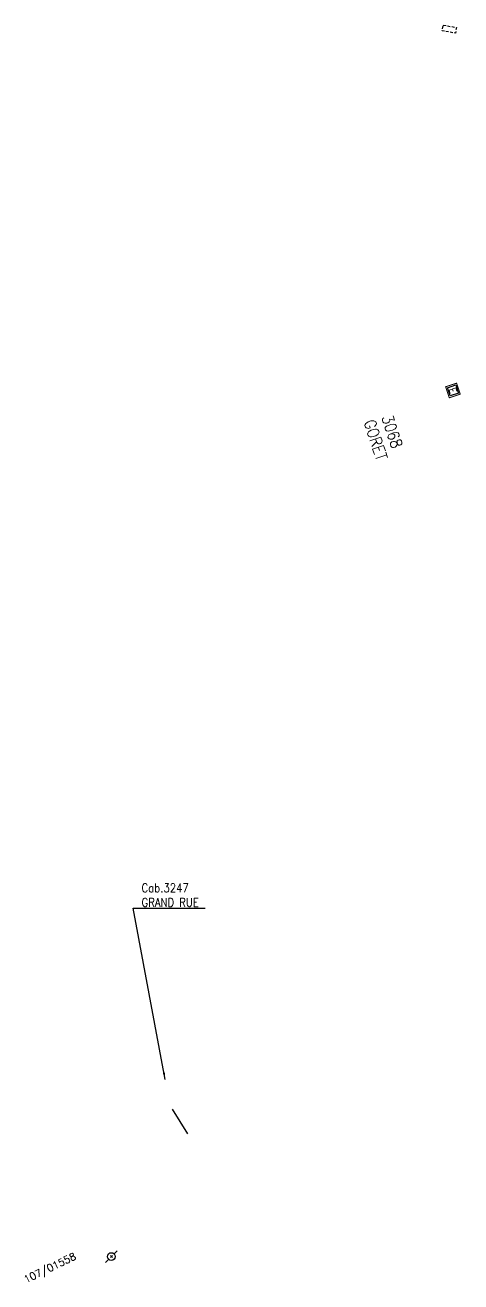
# Model space of a CAD drawing. Header units: millimetres. Extents: x 161035 to 161913, y 121036 to 121964.
# Drawn here: x 161376.4 to 161451.7, y 121191.6 to 121408.6 of the extents above; entities that cross this region are included whole.
import ezdxf
from ezdxf.enums import TextEntityAlignment as Align

# ---------------------------------------------------------------- set-up
doc = ezdxf.new("R2010")
doc.units = ezdxf.units.MM
doc.linetypes.add('DASHED', pattern=[0.75, 0.5, -0.25])
doc.layers.get('0').update_dxf_attribs({"linetype": 'CONTINUOUS'})
for name, color, linetype in [('M_200', 7, 'CONTINUOUS'), ('W0008', 7, 'CONTINUOUS'), ('W0100', 7, 'CONTINUOUS'), ('W0112', 1, 'DASHED'), ('W0473', 7, 'CONTINUOUS')]:
    doc.layers.add(name, color=color, linetype=linetype)
doc.styles.add('EDHMSS', font='romans.shx', dxfattribs={"width": 0.75, "height": 1.25})
doc.styles.add('M_ROMANS', font='ROMANS.shx', dxfattribs={"width": 0.75})
doc.styles.get("Standard").update_dxf_attribs({"font": 'romans.shx', "width": 0.85})
doc.dimstyles.get("Standard").update_dxf_attribs({"dimtxt": 1.5, "dimasz": 1.2, "dimexe": 0.625, "dimexo": 0.625, "dimgap": 0.25, "dimtad": 1, "dimdec": 1, "dimzin": 0, "dimdsep": 46, "dimtxsty": 'Standard', "dimcen": -0.5, "dimadec": 0, "dimazin": 0, "dimtfac": 1, "dimtdec": 1, "dimtmove": 0, "dimatfit": 3, "dimfxl": 0, "dimtolj": 1, "dimtzin": 0, "dimarcsym": 0})

# ---------------------------------------------------------------- blocks, each defined once
blk = doc.blocks.new('M_200_56')
at = {"color": 0, "linetype": 'Continuous', "const_width": 0.35, "flags": 128}
blk.add_lwpolyline([(2, 2), (2, -2), (-2, -2), (-2, 2)], close=True, dxfattribs=at)
at = {"color": 0, "linetype": 'Continuous'}
blk.add_lwpolyline([(-1.5, 1.5), (1.5, 1.5), (1.5, -1.5), (-1.5, -1.5)], close=True, dxfattribs=at)
at = {"color": 0, "linetype": 'Continuous', "width": 0.85}
blk.add_text('E', height=2.5, dxfattribs=at).set_placement((0, 0), align=Align.MIDDLE_CENTER)
for tag, p in [('NUM', (0, 15.06)), ('NOM', (0, 8.65))]:
    blk.add_attdef(tag, text='', height=4, dxfattribs=at).set_placement(p, align=Align.MIDDLE)
at = {"color": 0, "linetype": 'Continuous', "style": 'M_ROMANS', "width": 0.75, "flags": 3}
for tag, p in [('DEF_LEG', (-0.13, -4.99)), ('DEF_COUP', (-0.13, -7.49)), ('DEF_TYPE', (-0.13, -9.99))]:
    blk.add_attdef(tag, text='', height=1.2, dxfattribs=at).set_placement(p, align=Align.MIDDLE)
blk = doc.blocks.new('T473')
for p, q in [((-0.166667, 0.166667), (0.166667, -0.166667)), ((-0.166667, -0.166667), (0.166667, 0.166667)), ((0.500001, 0.500001), (1.000002, 1.000002)), ((-1.000002, -1.000002), (-0.500001, -0.500001))]:
    blk.add_line(p, q)
blk.add_ellipse((0, 0), major_axis=(0.471405, 0.471405), ratio=1, start_param=5.4977871438, end_param=11.780972451)

msp = doc.modelspace()

# ---------------------------------------------------------------- linework, layer by layer
at = {"layer": 'W0008', "color": 252}
msp.add_lwpolyline([(161401.84, 121221.37), (161404.5, 121217.1)], dxfattribs=at)
at = {"layer": 'W0112', "color": 252, "flags": 128}
msp.add_lwpolyline([(161448.64, 121408.58), (161450.92, 121408.17), (161450.75, 121407.19), (161448.47, 121407.59), (161448.64, 121408.58)], dxfattribs=at)

# ---------------------------------------------------------------- block references
at = {"layer": 'M_200'}
ref = msp.add_blockref('M_200_56', (161450.32, 121345.49), dxfattribs=dict(at, xscale=0.5, yscale=0.5, zscale=0.5, rotation=288.2487797319276))
ref.add_attrib('NUM', '3068', dxfattribs={"layer": '0', "color": 0, "linetype": 'Continuous', "height": 2, "rotation": 288.2488, "width": 0.85}).set_placement((161439.82, 121338.39), align=Align.MIDDLE)
ref.add_attrib('NOM', 'GORET', dxfattribs={"layer": '0', "color": 0, "linetype": 'Continuous', "height": 2, "rotation": 288.2488, "width": 0.85}).set_placement((161436.98, 121336.93), align=Align.MIDDLE)
at = {"layer": 'W0473'}
msp.add_blockref('T473', (161391.34, 121195.93), dxfattribs=at)

# ---------------------------------------------------------------- texts
at = {"layer": 'W0100', "linetype": 'Continuous', "insert": (161396.55, 121256.34), "char_height": 1.5, "attachment_point": 7}
msp.add_mtext('Cab.3247\\PGRAND RUE', dxfattribs=at)
at = {"layer": 'W0473', "color": 252, "linetype": 'Continuous', "style": 'EDHMSS'}
msp.add_text('107/01558', height=1.25, rotation=25.7635, dxfattribs=at).set_placement((161380.75, 121193.91), align=Align.MIDDLE)

# ---------------------------------------------------------------- leaders
at = {"layer": 'W0100', "linetype": 'Continuous', "annotation_type": 0, "has_hookline": 1, "hookline_direction": 0, "text_width": 10.99}
msp.add_leader([(161400.63, 121226.5), (161395.1, 121256.09), (161396.3, 121256.09)], dimstyle='Standard', override={"dimgap": 0.25, "dimtad": 1}, dxfattribs=at)

doc.saveas('drawing.dxf')
